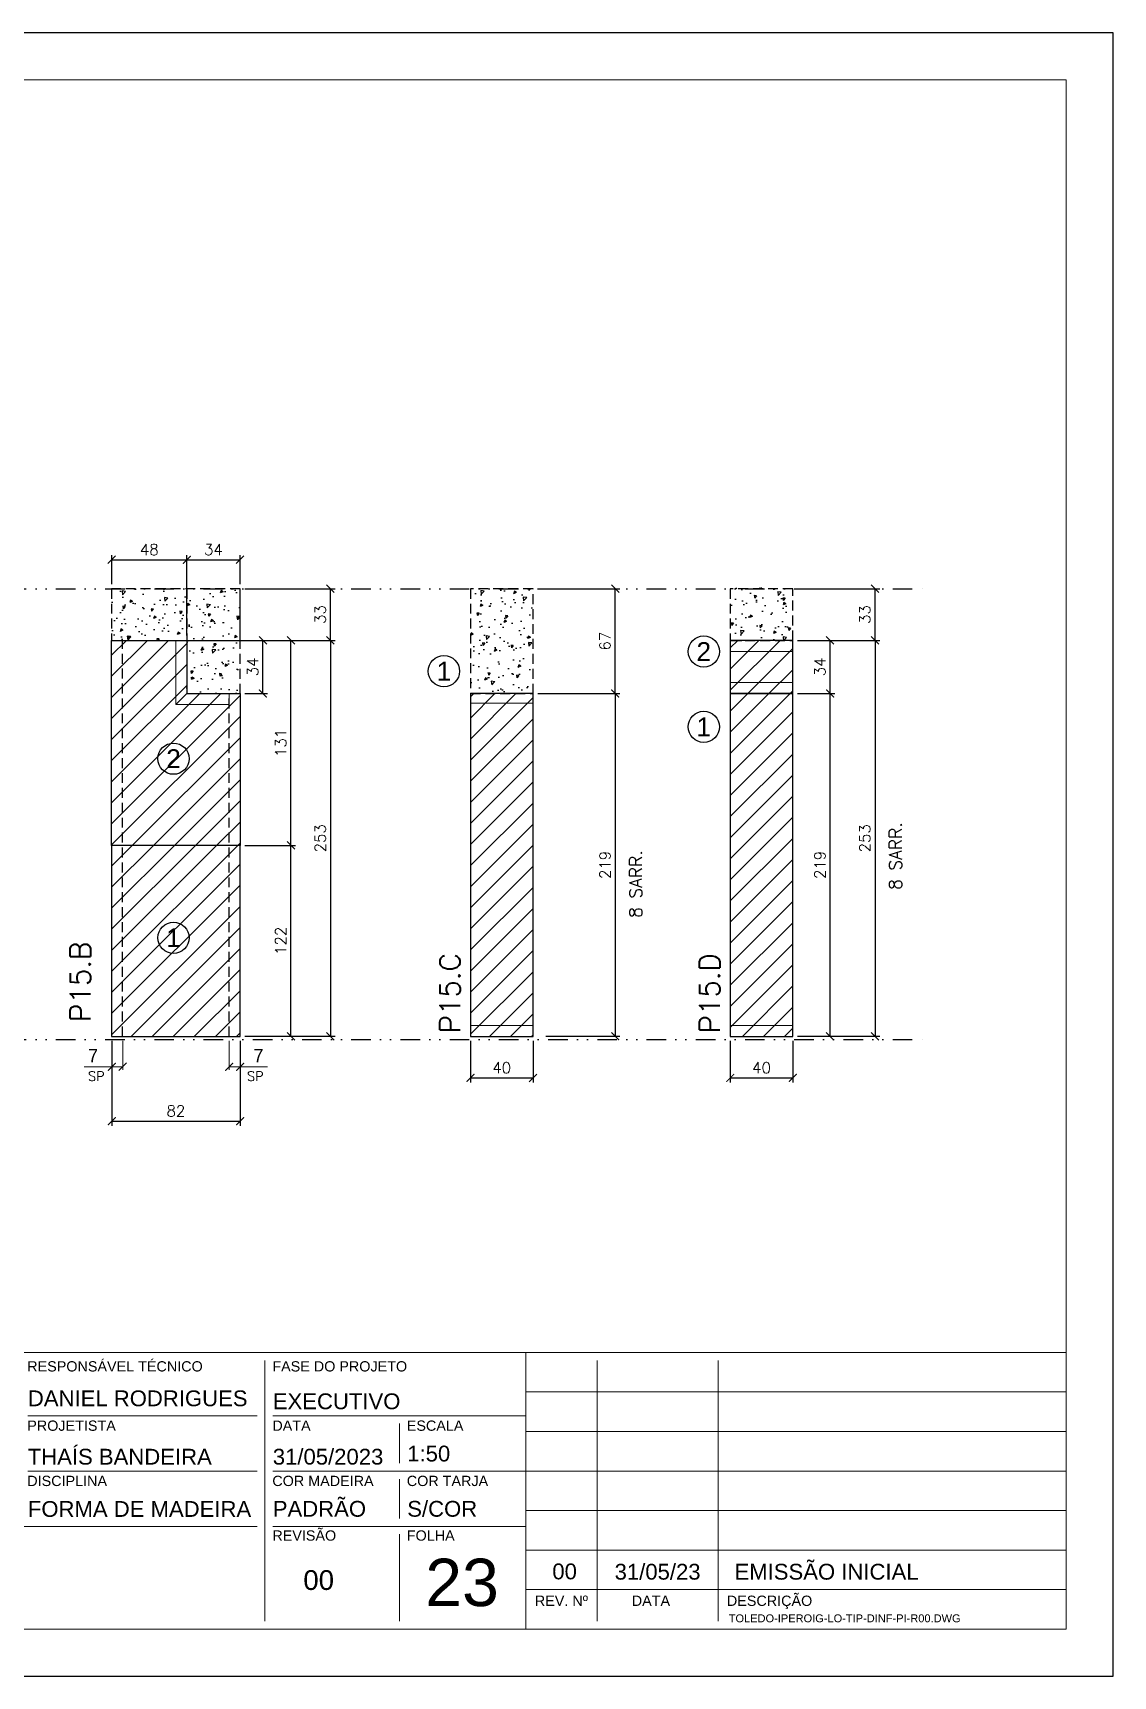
# Model space of a CAD drawing. Extents: x -23436 to 4767, y -3862 to 10024.
# Drawn here: x -15127 to -14436, y 2932 to 3982 of the extents above; entities that cross this region are included whole.
import ezdxf
from ezdxf.enums import TextEntityAlignment as Align

# ---------------------------------------------------------------- set-up
doc = ezdxf.new("R2010")
doc.units = 0
doc.header["$PDMODE"] = 2
doc.header["$PDSIZE"] = 10
doc.linetypes.add('DIVIDE2', pattern=[0.625, 0.25, -0.125, 0, -0.125, 0, -0.125])
doc.linetypes.add('HIDDEN', pattern=[9.525, 6.35, -3.175])
doc.layers.get('0').update_dxf_attribs({"lineweight": 13})
doc.layers.get('Defpoints').update_dxf_attribs({"lineweight": 13})
for name, color, linetype in [('Concreto', 250, 'HIDDEN'), ('Cota', 4, 'Continuous'), ('MB Logo', 254, 'Continuous'), ('Nível', 160, 'Continuous'), ('Painéis', 30, 'Continuous'), ('Reaproveitamento', 252, 'Continuous'), ('Romaneio', 10, 'Continuous'), ('Sarrafo de Pressão', 42, 'HIDDEN')]:
    doc.layers.add(name, color=color, linetype=linetype)
for name, color, linetype, lineweight in [('cotas', 4, 'Continuous', 13), ('FOLHA MB', 7, 'Continuous', 13), ('N° FOLHA', 5, 'Continuous', 13), ('Texto Seção', 7, 'Continuous', 15)]:
    doc.layers.add(name, color=color, linetype=linetype, lineweight=lineweight)
doc.layers.add('Laje_Perimetro', color=7, linetype='Continuous', plot=False)
doc.styles.add('ARIAL', font='arial.ttf', dxfattribs={"oblique": 15, "height": 25})
doc.styles.add('MB_C01', font='arial.ttf', dxfattribs={"height": 1.3})
doc.styles.add('MB_C02', font='arial.ttf', dxfattribs={"height": 2})
doc.styles.add('MB_C03', font='arial.ttf', dxfattribs={"height": 2.5})
doc.styles.add('MB_C04', font='arial.ttf', dxfattribs={"height": 6})
doc.styles.add('REGUA-120', font='ROMANS.shx', dxfattribs={"height": 15})
doc.styles.add('ROMANS', font='romans.shx')
doc.styles.add('ROMAS860', font='ROMAS860.SHX')
doc.dimstyles.new('cotas', dxfattribs={"dimtxt": 8.5, "dimasz": 5, "dimexe": 2, "dimexo": 3, "dimgap": 3, "dimtad": 1, "dimdec": 1, "dimzin": 9, "dimdsep": 46, "dimtxsty": 'ROMAS860', "dimblk": 'ARCHTICK', "dimcen": 0, "dimclrd": 4, "dimclre": 4, "dimclrt": 1, "dimadec": 0, "dimazin": 2, "dimtfac": 1, "dimtdec": 1, "dimtix": 1, "dimtmove": 0, "dimatfit": 2, "dimldrblk": 'OBLIQUE', "dimfxl": 0, "dimtolj": 1, "dimtzin": 0, "dimlwd": 13, "dimlwe": 13, "dimarcsym": 0})
doc.dimstyles.new('PAINEL', dxfattribs={"dimtxt": 7, "dimasz": 5, "dimexe": 3, "dimexo": 3, "dimgap": 3, "dimtad": 1, "dimdec": 1, "dimzin": 12, "dimdsep": 46, "dimtxsty": 'ROMANS', "dimblk": 'ARCHTICK', "dimcen": 0, "dimclrd": 4, "dimclre": 4, "dimclrt": 1, "dimadec": 1, "dimazin": 3, "dimtfac": 1, "dimtdec": 1, "dimtmove": 0, "dimatfit": 3, "dimldrblk": 'OBLIQUE', "dimfxl": 0, "dimtolj": 1, "dimtzin": 12, "dimarcsym": 0})
pattern_1 = [(45, (-11602.353, 0), (-6.735192, 6.735192), [])]
pattern_2 = [(230, (1704.835, -51), (-18.218467, 1.593909), [1.905, -20.955]), (175, (1704.835, -51), (3.524342, -19.105685), [1.524, -16.764058]), (280.45144, (1703.317, -50.867), (-14.694125, -17.511775), [1.619, -17.809024]), (226.1842, (1704.835, -56.08), (-27.107904, 4.204233), [2.8575, -31.4325]), (276.63556, (1702.576, -55.73), (-23.740413, -24.742612), [2.428502, -26.71356]), (171.18415, (1704.835, -56.08), (-23.740413, -24.742612), [2.285997, -25.145973]), (201, (1702.295, -54.81), (-15.161439, 10.22652), [1.905, -20.955]), (146, (1702.295, -54.81), (-6.180203, -18.418797), [1.524, -16.764]), (251.45145, (1701.031, -53.958), (-21.341642, -8.192277), [1.619, -17.808994]), (217.5, (1704.835, -51), (-0.3088603, -8.455504), [0, -16.5608, 0, -17.018, 0, -16.8275]), (187.5, (1704.835, -51), (-6.6819663, -10.0180575), [0, -9.7028, 0, -16.1798, 0, -6.4135]), (147.5, (1710.499, -51), (-13.5590595, 0.5728744), [0, -6.35, 0, -19.812, 0, -26.289]), (137.5, (1713.039, -51), (-14.812918, -2.542649), [0, -8.255, 0, -13.1572, 0, -18.669])]

# ---------------------------------------------------------------- blocks, each defined once
blk = doc.blocks.new('A$C169d8357')
at = {"layer": 'FOLHA MB', "color": 1}
for p, q in [((1109.8, 356.7), (70, 356.7)), ((943.1, 351.7), (943.1, 185)), ((1109.8, 356.7), (1109.8, 179.9)), ((1455, 356.7), (1109.8, 356.7)), ((1155.3, 185), (1155.3, 351.7)), ((1232.6, 351.7), (1232.6, 185)), ((1455, 331.5), (1109.8, 331.5)), ((938.1, 316.3), (791.6, 316.3)), ((1109.8, 316.3), (948.2, 316.3)), ((1029, 311.3), (1029, 286)), ((1455, 306.2), (1109.8, 306.2)), ((938.1, 281), (791.6, 281)), ((1109.8, 281), (948.2, 281)), ((1029, 275.9), (1029, 250.7)), ((1455, 281), (1109.8, 281)), ((1455, 255.7), (1109.8, 255.7)), ((938.1, 245.6), (450.7, 245.6)), ((1109.8, 245.6), (948.2, 245.6)), ((1029, 240.6), (1029, 185)), ((1455, 230.4), (1109.8, 230.4)), ((1455, 205.2), (1109.8, 205.2))]:
    blk.add_line(p, q, dxfattribs=at)
for points in [[(0, 1199.9), (0, 149.9), (1485, 149.9), (1485, 1199.9)], [(70, 1169.9), (70, 179.9), (1455, 179.9), (1455, 1169.9)]]:
    blk.add_lwpolyline(points, close=True, dxfattribs=at)
at = {"layer": 'FOLHA MB', "color": 6, "style": 'MB_C01'}
for s, height, p in [('RESPONSÁVEL TÉCNICO', 6.566, (791.2, 344.6)), ('FASE DO PROJETO', 6.566, (947.8, 344.6)), ('PROJETISTA', 6.57, (791.2, 306.7)), ('DATA', 6.57, (947.8, 306.7)), ('ESCALA', 6.57, (1033.7, 306.7)), ('DISCIPLINA', 6.57, (791.2, 271.4)), ('COR MADEIRA', 6.566, (947.8, 271.4)), ('COR TARJA', 6.57, (1033.7, 271.4)), ('REVISÃO', 6.57, (947.8, 236.5)), ('FOLHA', 6.57, (1033.7, 236.5))]:
    blk.add_text(s, height=height, dxfattribs=at).set_placement(p)
at = {"layer": 'FOLHA MB', "color": 5}
for s, height, style, p in [('DANIEL RODRIGUES', 10.102, 'MB_C02', (791.6, 322.4)), ('EXECUTIVO', 10.1, 'MB_C02', (948.1, 320.5)), ('THAÍS BANDEIRA', 10.102, 'MB_C02', (791.5, 285.1)), ('31/05/2023', 10.1, 'MB_C02', (948.1, 285.1)), ('1:50', 10.1, 'MB_C02', (1034, 287.1)), ('PADRÃO', 10.1, 'MB_C02', (948.1, 251.8)), ('FORMA DE MADEIRA', 10.102, 'MB_C02', (791.6, 251.7)), ('S/COR', 10.1, 'MB_C02', (1034, 251.8)), ('00', 10.1, 'MB_C02', (1126.7, 211.8)), ('31/05/23', 10.1, 'MB_C02', (1166.5, 211.6)), ('EMISSÃO INICIAL', 10.102, 'MB_C02', (1243.1, 211.6)), ('00', 12.63, 'MB_C03', (967.6, 205))]:
    blk.add_text(s, height=height, dxfattribs=dict(at, style=style)).set_placement(p)
at = {"layer": 'FOLHA MB', "color": 6, "style": 'MB_C01'}
for s, p in [('REV. Nº', (1132.5, 198.1)), ('DATA', (1189.7, 198.1)), ('DESCRIÇÃO', (1265.5, 198.1))]:
    blk.add_text(s, height=6.57, dxfattribs=at).set_placement(p, align=Align.MIDDLE_CENTER)
at = {"layer": 'FOLHA MB', "insert": (1239.4, 189.4), "char_height": 5.051, "width": 210.818, "attachment_point": 1, "style": 'MB_C04'}
blk.add_mtext('TOLEDO-IPEROIG-LO-TIP-DINF-PI-R00.DWG', dxfattribs=at)
blk = doc.blocks.new('_ArchTick')
at = {"color": 0, "linetype": 'ByBlock', "const_width": 0.15}
blk.add_lwpolyline([(-0.5, -0.5), (0.5, 0.5)], dxfattribs=at)
blk = doc.blocks.new('*D4160')
at = {"layer": 'Cota', "color": 4, "lineweight": 13, "transparency": 16777216}
for p, q in [((-15001.2, 3338.1), (-15001.2, 3319.6)), ((-14994.2, 3338.1), (-14994.2, 3319.6)), ((-15001.2, 3321.6), (-14994.2, 3321.6)), ((-14994.2, 3321.6), (-14976.6, 3321.6))]:
    blk.add_line(p, q, dxfattribs=at)
at = {"layer": 'Defpoints', "color": 0, "transparency": 16777216}
for p in [(-15001.2, 3341.1), (-14994.2, 3341.1), (-14994.2, 3321.6)]:
    blk.add_point(p, dxfattribs=at)
at = {"layer": 'Cota', "color": 4, "lineweight": 13, "transparency": 16777216, "xscale": 5, "yscale": 5, "zscale": 5, "rotation": 180}
blk.add_blockref('_ArchTick', (-15001.2, 3321.6), dxfattribs=at)
at = {"layer": 'Cota', "color": 4, "lineweight": 13, "transparency": 16777216, "xscale": 5, "yscale": 5, "zscale": 5}
blk.add_blockref('_ArchTick', (-14994.2, 3321.6), dxfattribs=at)
at = {"layer": 'Cota', "color": 1, "transparency": 16777216, "insert": (-14982.4, 3328.8), "char_height": 8.5, "attachment_point": 5, "style": 'ROMAS860'}
blk.add_mtext('\\A1;7', dxfattribs=at)
blk = doc.blocks.new('_OBLIQUE')
at = {"color": 0, "linetype": 'ByBlock', "lineweight": -2}
for p, q in [((0, 0), (-1, 0)), ((-0.5, -0.5), (0.5, 0.5))]:
    blk.add_line(p, q, dxfattribs=at)
blk = doc.blocks.new('*D4161')
at = {"layer": 'Cota', "color": 4, "lineweight": -2, "transparency": 16777216}
for p, q in [((-15076.2, 3338.1), (-15076.2, 3283.9)), ((-14994.2, 3338.1), (-14994.2, 3283.9)), ((-15076.2, 3286.9), (-14994.2, 3286.9))]:
    blk.add_line(p, q, dxfattribs=at)
at = {"layer": 'Defpoints', "color": 0, "transparency": 16777216}
for p in [(-15076.2, 3341.1), (-14994.2, 3341.1), (-14994.2, 3286.9)]:
    blk.add_point(p, dxfattribs=at)
at = {"layer": 'Cota', "color": 4, "lineweight": -2, "transparency": 16777216, "xscale": 5, "yscale": 5, "zscale": 5, "rotation": 180}
blk.add_blockref('_ArchTick', (-15076.2, 3286.9), dxfattribs=at)
at = {"layer": 'Cota', "color": 4, "lineweight": -2, "transparency": 16777216, "xscale": 5, "yscale": 5, "zscale": 5}
blk.add_blockref('_ArchTick', (-14994.2, 3286.9), dxfattribs=at)
at = {"layer": 'Cota', "color": 1, "transparency": 16777216, "insert": (-15035.2, 3293.4), "char_height": 7, "attachment_point": 5, "style": 'ROMANS'}
blk.add_mtext('\\A1;82', dxfattribs=at)
blk = doc.blocks.new('*D4162')
at = {"layer": 'Cota', "color": 4, "lineweight": 13, "transparency": 16777216}
for p, q in [((-15076.2, 3338.1), (-15076.2, 3319.6)), ((-15069.2, 3338.1), (-15069.2, 3319.6)), ((-15076.2, 3321.6), (-15093.9, 3321.6)), ((-15069.2, 3321.6), (-15076.2, 3321.6))]:
    blk.add_line(p, q, dxfattribs=at)
at = {"layer": 'Defpoints', "color": 0, "transparency": 16777216}
for p in [(-15076.2, 3341.1), (-15069.2, 3341.1), (-15076.2, 3321.6)]:
    blk.add_point(p, dxfattribs=at)
at = {"layer": 'Cota', "color": 4, "lineweight": 13, "transparency": 16777216, "xscale": 5, "yscale": 5, "zscale": 5, "rotation": 180}
blk.add_blockref('_ArchTick', (-15076.2, 3321.6), dxfattribs=at)
at = {"layer": 'Cota', "color": 4, "lineweight": 13, "transparency": 16777216, "xscale": 5, "yscale": 5, "zscale": 5}
blk.add_blockref('_ArchTick', (-15069.2, 3321.6), dxfattribs=at)
at = {"layer": 'Cota', "color": 1, "transparency": 16777216, "insert": (-15088.1, 3328.8), "char_height": 8.5, "attachment_point": 5, "style": 'ROMAS860'}
blk.add_mtext('\\A1;7', dxfattribs=at)
blk = doc.blocks.new('*D4163')
at = {"layer": 'cotas', "color": 4, "lineweight": -2, "transparency": 16777216}
for p, q in [((-14991.2, 3463.1), (-14958.7, 3463.1)), ((-14961.7, 3341.1), (-14961.7, 3463.1)), ((-14991.2, 3341.1), (-14958.7, 3341.1))]:
    blk.add_line(p, q, dxfattribs=at)
at = {"layer": 'Defpoints', "color": 0, "transparency": 16777216}
for p in [(-14994.2, 3463.1), (-14961.7, 3463.1), (-14994.2, 3341.1)]:
    blk.add_point(p, dxfattribs=at)
at = {"layer": 'cotas', "color": 4, "lineweight": -2, "transparency": 16777216, "xscale": 5, "yscale": 5, "zscale": 5}
for p, rotation in [((-14961.7, 3463.1), 90), ((-14961.7, 3341.1), 270)]:
    blk.add_blockref('_ArchTick', p, dxfattribs=dict(at, rotation=rotation))
at = {"layer": 'cotas', "color": 1, "transparency": 16777216, "insert": (-14968.2, 3402.1), "char_height": 7, "attachment_point": 5, "rotation": 90, "style": 'ROMANS'}
blk.add_mtext('\\A1;122', dxfattribs=at)
blk = doc.blocks.new('*D4164')
at = {"layer": 'cotas', "color": 4, "lineweight": -2, "transparency": 16777216}
for p, q in [((-14991.2, 3594.1), (-14958.7, 3594.1)), ((-14961.7, 3463.1), (-14961.7, 3594.1)), ((-14991.2, 3463.1), (-14958.7, 3463.1))]:
    blk.add_line(p, q, dxfattribs=at)
at = {"layer": 'Defpoints', "color": 0, "transparency": 16777216}
for p in [(-14994.2, 3594.1), (-14961.7, 3594.1), (-14994.2, 3463.1)]:
    blk.add_point(p, dxfattribs=at)
at = {"layer": 'cotas', "color": 4, "lineweight": -2, "transparency": 16777216, "xscale": 5, "yscale": 5, "zscale": 5}
for p, rotation in [((-14961.7, 3594.1), 90), ((-14961.7, 3463.1), 270)]:
    blk.add_blockref('_ArchTick', p, dxfattribs=dict(at, rotation=rotation))
at = {"layer": 'cotas', "color": 1, "transparency": 16777216, "insert": (-14968.2, 3528.6), "char_height": 7, "attachment_point": 5, "rotation": 90, "style": 'ROMANS'}
blk.add_mtext('\\A1;131', dxfattribs=at)
blk = doc.blocks.new('*D4165')
at = {"layer": 'cotas', "color": 4, "lineweight": -2, "transparency": 16777216}
for p, q in [((-14991.2, 3627.1), (-14933.5, 3627.1)), ((-14936.5, 3594.1), (-14936.5, 3627.1)), ((-14991.2, 3594.1), (-14933.5, 3594.1))]:
    blk.add_line(p, q, dxfattribs=at)
at = {"layer": 'Defpoints', "color": 0, "transparency": 16777216}
for p in [(-14994.2, 3627.1), (-14936.5, 3627.1), (-14994.2, 3594.1)]:
    blk.add_point(p, dxfattribs=at)
at = {"layer": 'cotas', "color": 4, "lineweight": -2, "transparency": 16777216, "xscale": 5, "yscale": 5, "zscale": 5}
for p, rotation in [((-14936.5, 3627.1), 90), ((-14936.5, 3594.1), 270)]:
    blk.add_blockref('_ArchTick', p, dxfattribs=dict(at, rotation=rotation))
at = {"layer": 'cotas', "color": 1, "transparency": 16777216, "insert": (-14943, 3610.6), "char_height": 7, "attachment_point": 5, "rotation": 90, "style": 'ROMANS'}
blk.add_mtext('\\A1;33', dxfattribs=at)
blk = doc.blocks.new('*D4166')
at = {"layer": 'cotas', "color": 4, "lineweight": -2, "transparency": 16777216}
for p, q in [((-14991.2, 3594.1), (-14933.5, 3594.1)), ((-14936.5, 3594.1), (-14936.5, 3341.1)), ((-14991.2, 3341.1), (-14933.5, 3341.1))]:
    blk.add_line(p, q, dxfattribs=at)
at = {"layer": 'Defpoints', "color": 0, "transparency": 16777216}
for p in [(-14994.2, 3594.1), (-14994.2, 3341.1), (-14936.5, 3341.1)]:
    blk.add_point(p, dxfattribs=at)
at = {"layer": 'cotas', "color": 4, "lineweight": -2, "transparency": 16777216, "xscale": 5, "yscale": 5, "zscale": 5}
for p, rotation in [((-14936.5, 3594.1), 90), ((-14936.5, 3341.1), 270)]:
    blk.add_blockref('_ArchTick', p, dxfattribs=dict(at, rotation=rotation))
at = {"layer": 'cotas', "color": 1, "transparency": 16777216, "insert": (-14943, 3467.6), "char_height": 7, "attachment_point": 5, "rotation": 90, "style": 'ROMANS'}
blk.add_mtext('\\A1;253', dxfattribs=at)
blk = doc.blocks.new('*D4167')
at = {"layer": 'cotas', "color": 4, "lineweight": -2, "transparency": 16777216}
for p, q in [((-15076.2, 3630.1), (-15076.2, 3648.6)), ((-15076.2, 3645.6), (-15028.2, 3645.6)), ((-15028.2, 3597.1), (-15028.2, 3648.6))]:
    blk.add_line(p, q, dxfattribs=at)
at = {"layer": 'Defpoints', "color": 0, "transparency": 16777216}
for p in [(-15028.2, 3645.6), (-15076.2, 3627.1), (-15028.2, 3594.1)]:
    blk.add_point(p, dxfattribs=at)
at = {"layer": 'cotas', "color": 4, "lineweight": -2, "transparency": 16777216, "xscale": 5, "yscale": 5, "zscale": 5, "rotation": 180}
blk.add_blockref('_ArchTick', (-15076.2, 3645.6), dxfattribs=at)
at = {"layer": 'cotas', "color": 4, "lineweight": -2, "transparency": 16777216, "xscale": 5, "yscale": 5, "zscale": 5}
blk.add_blockref('_ArchTick', (-15028.2, 3645.6), dxfattribs=at)
at = {"layer": 'cotas', "color": 1, "transparency": 16777216, "insert": (-15052.2, 3652.1), "char_height": 7, "attachment_point": 5, "style": 'ROMANS'}
blk.add_mtext('\\A1;48', dxfattribs=at)
blk = doc.blocks.new('*D4168')
at = {"layer": 'cotas', "color": 4, "lineweight": -2, "transparency": 16777216}
for p, q in [((-15028.2, 3630.1), (-15028.2, 3648.6)), ((-15028.2, 3645.6), (-14994.2, 3645.6)), ((-14994.2, 3630.1), (-14994.2, 3648.6))]:
    blk.add_line(p, q, dxfattribs=at)
at = {"layer": 'Defpoints', "color": 0, "transparency": 16777216}
for p in [(-14994.2, 3645.6), (-15028.2, 3627.1), (-14994.2, 3627.1)]:
    blk.add_point(p, dxfattribs=at)
at = {"layer": 'cotas', "color": 4, "lineweight": -2, "transparency": 16777216, "xscale": 5, "yscale": 5, "zscale": 5, "rotation": 180}
blk.add_blockref('_ArchTick', (-15028.2, 3645.6), dxfattribs=at)
at = {"layer": 'cotas', "color": 4, "lineweight": -2, "transparency": 16777216, "xscale": 5, "yscale": 5, "zscale": 5}
blk.add_blockref('_ArchTick', (-14994.2, 3645.6), dxfattribs=at)
at = {"layer": 'cotas', "color": 1, "transparency": 16777216, "insert": (-15011.2, 3652.1), "char_height": 7, "attachment_point": 5, "style": 'ROMANS'}
blk.add_mtext('\\A1;34', dxfattribs=at)
blk = doc.blocks.new('*D4169')
at = {"layer": 'cotas', "color": 4, "lineweight": -2, "transparency": 16777216}
for p, q in [((-15025.2, 3594.1), (-14976.6, 3594.1)), ((-14979.6, 3560.1), (-14979.6, 3594.1)), ((-14991.2, 3560.1), (-14976.6, 3560.1))]:
    blk.add_line(p, q, dxfattribs=at)
at = {"layer": 'Defpoints', "color": 0, "transparency": 16777216}
for p in [(-15028.2, 3594.1), (-14979.6, 3594.1), (-14994.2, 3560.1)]:
    blk.add_point(p, dxfattribs=at)
at = {"layer": 'cotas', "color": 4, "lineweight": -2, "transparency": 16777216, "xscale": 5, "yscale": 5, "zscale": 5}
for p, rotation in [((-14979.6, 3594.1), 90), ((-14979.6, 3560.1), 270)]:
    blk.add_blockref('_ArchTick', p, dxfattribs=dict(at, rotation=rotation))
at = {"layer": 'cotas', "color": 1, "transparency": 16777216, "insert": (-14986.1, 3577.1), "char_height": 7, "attachment_point": 5, "rotation": 90, "style": 'ROMANS'}
blk.add_mtext('\\A1;34', dxfattribs=at)
blk = doc.blocks.new('*D4177')
at = {"layer": 'cotas', "color": 4, "lineweight": -2, "transparency": 16777216}
for p, q in [((-14804, 3627.1), (-14751.5, 3627.1)), ((-14754.5, 3560.1), (-14754.5, 3627.1)), ((-14804, 3560.1), (-14751.5, 3560.1))]:
    blk.add_line(p, q, dxfattribs=at)
at = {"layer": 'Defpoints', "color": 0, "transparency": 16777216}
for p in [(-14807, 3627.1), (-14754.5, 3627.1), (-14807, 3560.1)]:
    blk.add_point(p, dxfattribs=at)
at = {"layer": 'cotas', "color": 4, "lineweight": -2, "transparency": 16777216, "xscale": 5, "yscale": 5, "zscale": 5}
for p, rotation in [((-14754.5, 3627.1), 90), ((-14754.5, 3560.1), 270)]:
    blk.add_blockref('_ArchTick', p, dxfattribs=dict(at, rotation=rotation))
at = {"layer": 'cotas', "color": 1, "transparency": 16777216, "insert": (-14761, 3593.6), "char_height": 7, "attachment_point": 5, "rotation": 90, "style": 'ROMANS'}
blk.add_mtext('\\A1;67', dxfattribs=at)
blk = doc.blocks.new('*D4178')
at = {"layer": 'cotas', "color": 4, "lineweight": -2, "transparency": 16777216}
for p, q in [((-14804, 3560.1), (-14751.5, 3560.1)), ((-14754.5, 3560.1), (-14754.5, 3341.1)), ((-14798.9, 3341.1), (-14751.5, 3341.1))]:
    blk.add_line(p, q, dxfattribs=at)
at = {"layer": 'Defpoints', "color": 0, "transparency": 16777216}
for p in [(-14807, 3560.1), (-14801.9, 3341.1), (-14754.5, 3341.1)]:
    blk.add_point(p, dxfattribs=at)
at = {"layer": 'cotas', "color": 4, "lineweight": -2, "transparency": 16777216, "xscale": 5, "yscale": 5, "zscale": 5}
for p, rotation in [((-14754.5, 3560.1), 90), ((-14754.5, 3341.1), 270)]:
    blk.add_blockref('_ArchTick', p, dxfattribs=dict(at, rotation=rotation))
at = {"layer": 'cotas', "color": 1, "transparency": 16777216, "insert": (-14761, 3450.6), "char_height": 7, "attachment_point": 5, "rotation": 90, "style": 'ROMANS'}
blk.add_mtext('\\A1;219', dxfattribs=at)
blk = doc.blocks.new('*D4179')
at = {"layer": 'cotas', "color": 4, "lineweight": -2, "transparency": 16777216}
for p, q in [((-14847, 3338.1), (-14847, 3311.5)), ((-14807, 3338.1), (-14807, 3311.5)), ((-14847, 3314.5), (-14807, 3314.5))]:
    blk.add_line(p, q, dxfattribs=at)
at = {"layer": 'Defpoints', "color": 0, "transparency": 16777216}
for p in [(-14847, 3341.1), (-14807, 3341.1), (-14807, 3314.5)]:
    blk.add_point(p, dxfattribs=at)
at = {"layer": 'cotas', "color": 4, "lineweight": -2, "transparency": 16777216, "xscale": 5, "yscale": 5, "zscale": 5, "rotation": 180}
blk.add_blockref('_ArchTick', (-14847, 3314.5), dxfattribs=at)
at = {"layer": 'cotas', "color": 4, "lineweight": -2, "transparency": 16777216, "xscale": 5, "yscale": 5, "zscale": 5}
blk.add_blockref('_ArchTick', (-14807, 3314.5), dxfattribs=at)
at = {"layer": 'cotas', "color": 1, "transparency": 16777216, "insert": (-14827, 3321), "char_height": 7, "attachment_point": 5, "style": 'ROMANS'}
blk.add_mtext('\\A1;40', dxfattribs=at)
blk = doc.blocks.new('*D4180')
at = {"layer": 'cotas', "color": 4, "lineweight": -2, "transparency": 16777216}
for p, q in [((-14638, 3560.1), (-14614.2, 3560.1)), ((-14617.2, 3341.1), (-14617.2, 3560.1)), ((-14638, 3341.1), (-14614.2, 3341.1))]:
    blk.add_line(p, q, dxfattribs=at)
at = {"layer": 'Defpoints', "color": 0, "transparency": 16777216}
for p in [(-14641, 3560.1), (-14617.2, 3560.1), (-14641, 3341.1)]:
    blk.add_point(p, dxfattribs=at)
at = {"layer": 'cotas', "color": 4, "lineweight": -2, "transparency": 16777216, "xscale": 5, "yscale": 5, "zscale": 5}
for p, rotation in [((-14617.2, 3560.1), 90), ((-14617.2, 3341.1), 270)]:
    blk.add_blockref('_ArchTick', p, dxfattribs=dict(at, rotation=rotation))
at = {"layer": 'cotas', "color": 1, "transparency": 16777216, "insert": (-14623.7, 3450.6), "char_height": 7, "attachment_point": 5, "rotation": 90, "style": 'ROMANS'}
blk.add_mtext('\\A1;219', dxfattribs=at)
blk = doc.blocks.new('*D4181')
at = {"layer": 'cotas', "color": 4, "lineweight": -2, "transparency": 16777216}
for p, q in [((-14638, 3594.1), (-14614.2, 3594.1)), ((-14617.2, 3560.1), (-14617.2, 3594.1)), ((-14638, 3560.1), (-14614.2, 3560.1))]:
    blk.add_line(p, q, dxfattribs=at)
at = {"layer": 'Defpoints', "color": 0, "transparency": 16777216}
for p in [(-14641, 3594.1), (-14617.2, 3594.1), (-14641, 3560.1)]:
    blk.add_point(p, dxfattribs=at)
at = {"layer": 'cotas', "color": 4, "lineweight": -2, "transparency": 16777216, "xscale": 5, "yscale": 5, "zscale": 5}
for p, rotation in [((-14617.2, 3594.1), 90), ((-14617.2, 3560.1), 270)]:
    blk.add_blockref('_ArchTick', p, dxfattribs=dict(at, rotation=rotation))
at = {"layer": 'cotas', "color": 1, "transparency": 16777216, "insert": (-14623.7, 3577.1), "char_height": 7, "attachment_point": 5, "rotation": 90, "style": 'ROMANS'}
blk.add_mtext('\\A1;34', dxfattribs=at)
blk = doc.blocks.new('*D4182')
at = {"layer": 'cotas', "color": 4, "lineweight": -2, "transparency": 16777216}
for p, q in [((-14638, 3627.1), (-14585.5, 3627.1)), ((-14588.5, 3594.1), (-14588.5, 3627.1)), ((-14638, 3594.1), (-14585.5, 3594.1))]:
    blk.add_line(p, q, dxfattribs=at)
at = {"layer": 'Defpoints', "color": 0, "transparency": 16777216}
for p in [(-14641, 3627.1), (-14588.5, 3627.1), (-14641, 3594.1)]:
    blk.add_point(p, dxfattribs=at)
at = {"layer": 'cotas', "color": 4, "lineweight": -2, "transparency": 16777216, "xscale": 5, "yscale": 5, "zscale": 5}
for p, rotation in [((-14588.5, 3627.1), 90), ((-14588.5, 3594.1), 270)]:
    blk.add_blockref('_ArchTick', p, dxfattribs=dict(at, rotation=rotation))
at = {"layer": 'cotas', "color": 1, "transparency": 16777216, "insert": (-14595, 3610.6), "char_height": 7, "attachment_point": 5, "rotation": 90, "style": 'ROMANS'}
blk.add_mtext('\\A1;33', dxfattribs=at)
blk = doc.blocks.new('*D4183')
at = {"layer": 'cotas', "color": 4, "lineweight": -2, "transparency": 16777216}
for p, q in [((-14638, 3594.1), (-14585.5, 3594.1)), ((-14588.5, 3594.1), (-14588.5, 3341.1)), ((-14632.8, 3341.1), (-14585.5, 3341.1))]:
    blk.add_line(p, q, dxfattribs=at)
at = {"layer": 'Defpoints', "color": 0, "transparency": 16777216}
for p in [(-14641, 3594.1), (-14635.8, 3341.1), (-14588.5, 3341.1)]:
    blk.add_point(p, dxfattribs=at)
at = {"layer": 'cotas', "color": 4, "lineweight": -2, "transparency": 16777216, "xscale": 5, "yscale": 5, "zscale": 5}
for p, rotation in [((-14588.5, 3594.1), 90), ((-14588.5, 3341.1), 270)]:
    blk.add_blockref('_ArchTick', p, dxfattribs=dict(at, rotation=rotation))
at = {"layer": 'cotas', "color": 1, "transparency": 16777216, "insert": (-14595, 3467.6), "char_height": 7, "attachment_point": 5, "rotation": 90, "style": 'ROMANS'}
blk.add_mtext('\\A1;253', dxfattribs=at)
blk = doc.blocks.new('*D4184')
at = {"layer": 'cotas', "color": 4, "lineweight": -2, "transparency": 16777216}
for p, q in [((-14681, 3338.1), (-14681, 3311.5)), ((-14641, 3338.1), (-14641, 3311.5)), ((-14681, 3314.5), (-14641, 3314.5))]:
    blk.add_line(p, q, dxfattribs=at)
at = {"layer": 'Defpoints', "color": 0, "transparency": 16777216}
for p in [(-14681, 3341.1), (-14641, 3341.1), (-14641, 3314.5)]:
    blk.add_point(p, dxfattribs=at)
at = {"layer": 'cotas', "color": 4, "lineweight": -2, "transparency": 16777216, "xscale": 5, "yscale": 5, "zscale": 5, "rotation": 180}
blk.add_blockref('_ArchTick', (-14681, 3314.5), dxfattribs=at)
at = {"layer": 'cotas', "color": 4, "lineweight": -2, "transparency": 16777216, "xscale": 5, "yscale": 5, "zscale": 5}
blk.add_blockref('_ArchTick', (-14641, 3314.5), dxfattribs=at)
at = {"layer": 'cotas', "color": 1, "transparency": 16777216, "insert": (-14661, 3321), "char_height": 7, "attachment_point": 5, "style": 'ROMANS'}
blk.add_mtext('\\A1;40', dxfattribs=at)

msp = doc.modelspace()

# ---------------------------------------------------------------- hatches: boundary and pattern name
at = {"layer": 'Concreto'}
h = msp.add_hatch(dxfattribs=at)
h.set_pattern_fill('AR-CONC', color=256, scale=0.1, angle=-180)
h.set_pattern_definition(pattern_2)
h.paths.add_polyline_path([(-15076.24, 3594.057), (-14994.24, 3594.057), (-14994.24, 3627.057), (-15076.24, 3627.057)])
h = msp.add_hatch(dxfattribs=at)
h.set_pattern_fill('AR-CONC', color=256, scale=0.1, angle=-180)
h.set_pattern_definition(pattern_2)
h.paths.add_polyline_path([(-15028.24, 3560.057), (-14994.24, 3560.057), (-14994.24, 3627.057), (-15028.24, 3627.057)])
h = msp.add_hatch(dxfattribs=at)
h.set_pattern_fill('AR-CONC', color=256, scale=0.1, angle=-180)
h.set_pattern_definition([(230, (1585, -25), (-18.218467, 1.593909), [1.905, -20.955]), (175, (1585, -25), (3.524342, -19.105685), [1.524, -16.764058]), (280.45144, (1583.482, -24.867), (-14.694125, -17.511775), [1.619, -17.809024]), (226.1842, (1585, -30.08), (-27.107904, 4.204233), [2.8575, -31.4325]), (276.63556, (1582.74, -29.73), (-23.740413, -24.742612), [2.428502, -26.71356]), (171.18415, (1585, -30.08), (-23.740413, -24.742612), [2.285997, -25.145973]), (201, (1582.46, -28.81), (-15.161439, 10.22652), [1.905, -20.955]), (146, (1582.46, -28.81), (-6.180203, -18.418797), [1.524, -16.764]), (251.45145, (1581.197, -27.958), (-21.341642, -8.192277), [1.619, -17.808994]), (217.5, (1585, -25), (-0.3088603, -8.455504), [0, -16.5608, 0, -17.018, 0, -16.8275]), (187.5, (1585, -25), (-6.6819663, -10.0180575), [0, -9.7028, 0, -16.1798, 0, -6.4135]), (147.5, (1590.664, -25), (-13.5590595, 0.5728744), [0, -6.35, 0, -19.812, 0, -26.289]), (137.5, (1593.204, -25), (-14.812918, -2.542649), [0, -8.255, 0, -13.1572, 0, -18.669])])
h.paths.add_polyline_path([(-14846.998, 3560.057), (-14806.998, 3560.057), (-14806.998, 3627.057), (-14846.998, 3627.057)])
h = msp.add_hatch(dxfattribs=at)
h.set_pattern_fill('AR-CONC', color=256, scale=0.1, angle=-180)
h.set_pattern_definition([(230, (1751.021, -50.49), (-18.218467, 1.593909), [1.905, -20.955]), (175, (1751.021, -50.49), (3.524342, -19.105685), [1.524, -16.764058]), (280.45144, (1749.503, -50.357), (-14.694125, -17.511775), [1.619, -17.809024]), (226.1842, (1751.02, -55.57), (-27.107904, 4.204233), [2.8575, -31.4325]), (276.63556, (1748.762, -55.22), (-23.740413, -24.742612), [2.428502, -26.71356]), (171.18415, (1751.02, -55.57), (-23.740413, -24.742612), [2.285997, -25.145973]), (201, (1748.481, -54.3), (-15.161439, 10.22652), [1.905, -20.955]), (146, (1748.481, -54.3), (-6.180203, -18.418797), [1.524, -16.764]), (251.45145, (1747.218, -53.448), (-21.341642, -8.192277), [1.619, -17.808994]), (217.5, (1751.021, -50.49), (-0.3088603, -8.455504), [0, -16.5608, 0, -17.018, 0, -16.8275]), (187.5, (1751.021, -50.49), (-6.6819663, -10.0180575), [0, -9.7028, 0, -16.1798, 0, -6.4135]), (147.5, (1756.685, -50.49), (-13.5590595, 0.5728744), [0, -6.35, 0, -19.812, 0, -26.289]), (137.5, (1759.225, -50.49), (-14.812918, -2.542649), [0, -8.255, 0, -13.1572, 0, -18.669])])
h.paths.add_polyline_path([(-14680.977, 3594.057), (-14640.977, 3594.057), (-14640.977, 3627.567), (-14680.977, 3627.567)])
at = {"layer": 'Reaproveitamento'}
h = msp.add_hatch(dxfattribs=at)
h.set_pattern_fill('ANSI31', color=256, scale=3, style=0)
h.set_pattern_definition(pattern_1)
h.paths.add_polyline_path([(-15076.24, 3463.057), (-15076.24, 3594.057), (-15028.24, 3594.057), (-15028.24, 3560.057), (-14994.24, 3560.057), (-14994.24, 3463.057)])
h = msp.add_hatch(dxfattribs=at)
h.set_pattern_fill('ANSI31', color=256, scale=3, style=0)
h.set_pattern_definition(pattern_1)
h.paths.add_polyline_path([(-14680.977, 3560.057), (-14640.977, 3560.057), (-14640.977, 3594.057), (-14680.977, 3594.057)])
h = msp.add_hatch(dxfattribs=at)
h.set_pattern_fill('ANSI31', color=256, scale=3, style=0)
h.set_pattern_definition(pattern_1)
h.paths.add_polyline_path([(-14846.998, 3341.057), (-14806.998, 3341.057), (-14806.998, 3560.057), (-14846.998, 3560.057)])
h = msp.add_hatch(dxfattribs=at)
h.set_pattern_fill('ANSI31', color=256, scale=3, style=0)
h.set_pattern_definition(pattern_1)
h.paths.add_polyline_path([(-14680.977, 3341.057), (-14640.977, 3341.057), (-14640.977, 3560.057), (-14680.977, 3560.057)])
h = msp.add_hatch(dxfattribs=at)
h.set_pattern_fill('ANSI31', color=256, scale=3, style=0)
h.set_pattern_definition(pattern_1)
h.paths.add_polyline_path([(-15076.24, 3341.057), (-14994.24, 3341.057), (-14994.24, 3463.057), (-15076.24, 3463.057)])

# ---------------------------------------------------------------- linework, layer by layer
at = {"layer": 'Concreto'}
for points in [[(-15076.24, 3594.057), (-14994.24, 3594.057), (-14994.24, 3627.057), (-15076.24, 3627.057)], [(-15028.24, 3560.057), (-14994.24, 3560.057), (-14994.24, 3627.057), (-15028.24, 3627.057)], [(-14846.998, 3560.057), (-14806.998, 3560.057), (-14806.998, 3627.057), (-14846.998, 3627.057)], [(-14680.977, 3594.057), (-14640.977, 3594.057), (-14640.977, 3627.057), (-14680.977, 3627.057)]]:
    msp.add_lwpolyline(points, close=True, dxfattribs=at)
at = {"layer": 'cotas', "color": 50}
for p, q in [((-15035.24, 3594.057), (-15031.74, 3594.057)), ((-15035.24, 3594.057), (-15035.24, 3553.057)), ((-15028.24, 3594.057), (-15031.74, 3594.057)), ((-15028.24, 3594.057), (-15028.24, 3560.057)), ((-14680.977, 3594.057), (-14680.977, 3590.557)), ((-14680.977, 3594.057), (-14640.977, 3594.057)), ((-14640.977, 3594.057), (-14640.977, 3590.557)), ((-14680.977, 3587.057), (-14680.977, 3590.557)), ((-14680.977, 3587.057), (-14640.977, 3587.057)), ((-14640.977, 3587.057), (-14640.977, 3590.557)), ((-15028.24, 3560.057), (-15031.74, 3556.557)), ((-15028.24, 3560.057), (-15001.24, 3560.057)), ((-15001.24, 3560.057), (-15001.24, 3556.557)), ((-14846.998, 3560.057), (-14846.998, 3557.057)), ((-14846.998, 3560.057), (-14806.998, 3560.057)), ((-14806.998, 3560.057), (-14806.998, 3557.057)), ((-14640.977, 3567.057), (-14680.977, 3567.057)), ((-14680.977, 3567.057), (-14680.977, 3563.557)), ((-14680.977, 3560.057), (-14680.977, 3563.557)), ((-14640.977, 3560.057), (-14680.977, 3560.057)), ((-14640.977, 3567.057), (-14640.977, 3563.557)), ((-14640.977, 3560.057), (-14640.977, 3563.557)), ((-15035.24, 3553.057), (-15031.74, 3556.557)), ((-15035.24, 3553.057), (-15001.24, 3553.057)), ((-15001.24, 3553.057), (-15001.24, 3556.557)), ((-14846.998, 3554.057), (-14846.998, 3557.057)), ((-14846.998, 3554.057), (-14806.998, 3554.057)), ((-14806.998, 3554.057), (-14806.998, 3557.057)), ((-14806.998, 3348.057), (-14846.998, 3348.057)), ((-14846.998, 3348.057), (-14846.998, 3344.557)), ((-14846.998, 3341.057), (-14846.998, 3344.557)), ((-14806.998, 3341.057), (-14846.998, 3341.057)), ((-14806.998, 3348.057), (-14806.998, 3344.557)), ((-14806.998, 3341.057), (-14806.998, 3344.557)), ((-14640.977, 3348.057), (-14680.977, 3348.057)), ((-14680.977, 3348.057), (-14680.977, 3344.557)), ((-14680.977, 3341.057), (-14680.977, 3344.557)), ((-14640.977, 3341.057), (-14680.977, 3341.057)), ((-14640.977, 3348.057), (-14640.977, 3344.557)), ((-14640.977, 3341.057), (-14640.977, 3344.557))]:
    msp.add_line(p, q, dxfattribs=at)
at = {"layer": 'Laje_Perimetro'}
msp.add_lwpolyline([(-14436.356, 3982.259), (-15921.377, 3982.259), (-15921.377, 2932.259), (-14436.356, 2932.259)], close=True, dxfattribs=at)
at = {"layer": 'Nível', "linetype": 'DIVIDE2', "ltscale": 50}
for p, q in [((-15489.218, 3627.057), (-14553.469, 3627.057)), ((-15489.218, 3339.057), (-14553.469, 3339.057))]:
    msp.add_line(p, q, dxfattribs=at)
at = {"layer": 'Painéis', "color": 32, "true_color": 0xcd6928}
for points in [[(-15076.24, 3463.057), (-15076.24, 3594.057), (-15028.24, 3594.057), (-15028.24, 3560.057), (-14994.24, 3560.057), (-14994.24, 3463.057)], [(-14680.977, 3560.057), (-14640.977, 3560.057), (-14640.977, 3594.057), (-14680.977, 3594.057)], [(-14846.998, 3341.057), (-14806.998, 3341.057), (-14806.998, 3560.057), (-14846.998, 3560.057)], [(-14680.977, 3341.057), (-14640.977, 3341.057), (-14640.977, 3560.057), (-14680.977, 3560.057)], [(-15076.24, 3341.057), (-14994.24, 3341.057), (-14994.24, 3463.057), (-15076.24, 3463.057)]]:
    msp.add_lwpolyline(points, close=True, dxfattribs=at)
at = {"layer": 'Romaneio'}
for centre in [(-14697.921, 3586.946), (-14863.942, 3574.382), (-14697.921, 3538.831), (-15036.726, 3518.493), (-15036.726, 3404.052)]:
    msp.add_circle(centre, 10, dxfattribs=at)
at = {"layer": 'Sarrafo de Pressão'}
for p, q in [((-15069.24, 3341.057), (-15069.24, 3594.057)), ((-15001.24, 3341.057), (-15001.24, 3560.057))]:
    msp.add_line(p, q, dxfattribs=at)

# ---------------------------------------------------------------- block references
at = {"layer": 'MB Logo'}
msp.add_blockref('A$C169d8357', (-15921.377, 2782.321), dxfattribs=at)

# ---------------------------------------------------------------- texts
at = {"layer": 'N° FOLHA', "color": 5, "style": 'MB_C04'}
msp.add_text('23', height=30.3061, dxfattribs=at).set_placement((-14875.91, 2977.003))
at = {"layer": 'Romaneio', "color": 0, "style": 'ARIAL'}
for s, p in [('2', (-14697.921, 3586.946)), ('1', (-14863.942, 3574.382)), ('1', (-14697.921, 3538.831)), ('2', (-15036.726, 3518.493)), ('1', (-15036.726, 3404.052))]:
    msp.add_text(s, height=12, dxfattribs=at).set_placement(p, align=Align.MIDDLE_CENTER)
at = {"layer": 'Texto Seção', "linetype": 'Continuous', "style": 'ROMANS'}
for p in [(-14571.404, 3434.678), (-14737.425, 3416.786)]:
    msp.add_text('8 SARR.', height=8, rotation=90, dxfattribs=at).set_placement(p)
at = {"layer": 'Texto Seção', "char_height": 13, "width": 285.32988, "attachment_point": 7, "rotation": 90, "style": 'REGUA-120'}
for s, insert in [('P15.B', (-15089.711, 3350.308)), ('P15.C', (-14853.65, 3342.984)), ('P15.D', (-14687.629, 3342.984))]:
    msp.add_mtext(s, dxfattribs=dict(at, insert=insert))
at = {"layer": 'Texto Seção', "char_height": 6, "style": 'ROMANS'}
for insert, attachment_point in [((-15080.775, 3312.629), 9), ((-14989.705, 3312.629), 7)]:
    msp.add_mtext('SP', dxfattribs=dict(at, insert=insert, attachment_point=attachment_point))

# ---------------------------------------------------------------- dimensions: what is measured, and where the dimension line sits
at = {"layer": 'Cota'}
dim = msp.add_linear_dim(base=(-15076.24, 3321.579), p1=(-15069.24, 3341.057), p2=(-15076.24, 3341.057), dimstyle='cotas', dxfattribs=at)
dim.commit()
dim.dimension.update_dxf_attribs({"geometry": '*D4162', "text_midpoint": (-15088.074, 3321.579), "dimtype": 160})
dim = msp.add_linear_dim(base=(-14994.24, 3286.881), p1=(-15076.24, 3341.057), p2=(-14994.24, 3341.057), dimstyle='PAINEL', override={"dimarcsym": 2}, dxfattribs=at)
dim.commit()
dim.dimension.update_dxf_attribs({"geometry": '*D4161', "text_midpoint": (-15035.24, 3293.381)})
dim = msp.add_linear_dim(base=(-14994.24, 3321.579), p1=(-15001.24, 3341.057), p2=(-14994.24, 3341.057), angle=180, dimstyle='cotas', dxfattribs=at)
dim.commit()
dim.dimension.update_dxf_attribs({"geometry": '*D4160', "text_midpoint": (-14982.407, 3321.579), "dimtype": 160})
at = {"layer": 'cotas'}
for base, p1, p2, picture, middle in [((-15028.24, 3645.557), (-15076.24, 3627.057), (-15028.24, 3594.057), '*D4167', (-15052.24, 3652.057)), ((-14994.24, 3645.557), (-15028.24, 3627.057), (-14994.24, 3627.057), '*D4168', (-15011.24, 3652.057)), ((-14806.998, 3314.52), (-14846.998, 3341.057), (-14806.998, 3341.057), '*D4179', (-14826.998, 3321.02)), ((-14640.977, 3314.52), (-14680.977, 3341.057), (-14640.977, 3341.057), '*D4184', (-14660.977, 3321.02))]:
    dim = msp.add_linear_dim(base=base, p1=p1, p2=p2, dimstyle='PAINEL', override={"dimarcsym": 2}, dxfattribs=at)
    dim.commit()
    dim.dimension.update_dxf_attribs({"geometry": picture, "text_midpoint": middle})
for base, p1, p2, picture, middle in [((-14936.465, 3627.057), (-14994.24, 3594.057), (-14994.24, 3627.057), '*D4165', (-14942.965, 3610.557)), ((-14754.512, 3627.057), (-14806.998, 3560.057), (-14806.998, 3627.057), '*D4177', (-14761.012, 3593.557)), ((-14588.491, 3627.057), (-14640.977, 3594.057), (-14640.977, 3627.057), '*D4182', (-14594.991, 3610.557)), ((-14979.618, 3594.057), (-14994.24, 3560.057), (-15028.24, 3594.057), '*D4169', (-14986.118, 3577.057)), ((-14961.68, 3594.057), (-14994.24, 3463.057), (-14994.24, 3594.057), '*D4164', (-14968.18, 3528.557)), ((-14936.465, 3341.057), (-14994.24, 3594.057), (-14994.24, 3341.057), '*D4166', (-14942.965, 3467.557)), ((-14588.491, 3341.057), (-14640.977, 3594.057), (-14635.844, 3341.057), '*D4183', (-14594.991, 3467.557)), ((-14754.512, 3341.057), (-14806.998, 3560.057), (-14801.865, 3341.057), '*D4178', (-14761.012, 3450.557)), ((-14617.165, 3560.057), (-14640.977, 3341.057), (-14640.977, 3560.057), '*D4180', (-14623.665, 3450.557)), ((-14961.68, 3463.057), (-14994.24, 3341.057), (-14994.24, 3463.057), '*D4163', (-14968.18, 3402.057))]:
    dim = msp.add_linear_dim(base=base, p1=p1, p2=p2, angle=90, dimstyle='PAINEL', override={"dimarcsym": 2}, dxfattribs=at)
    dim.commit()
    dim.dimension.update_dxf_attribs({"geometry": picture, "text_midpoint": middle})
dim = msp.add_linear_dim(base=(-14617.165, 3594.057), p1=(-14640.977, 3560.057), p2=(-14640.977, 3594.057), angle=90, dimstyle='PAINEL', override={"dimarcsym": 2}, dxfattribs=at)
dim.commit()
dim.dimension.update_dxf_attribs({"geometry": '*D4181', "text_midpoint": (-14617.165, 3577.057), "dimtype": 160})

doc.saveas('drawing.dxf')
